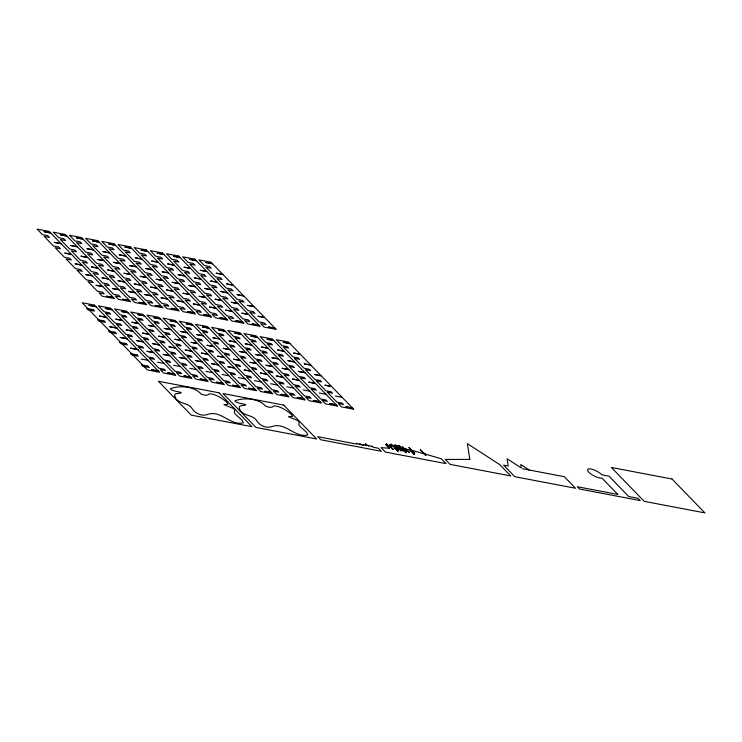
<?xml version="1.0" encoding="UTF-8"?>
<svg xmlns="http://www.w3.org/2000/svg" width="742" height="742" viewBox="0 0 742 742"><rect width="100%" height="100%" fill="white"/><g stroke="black" fill="none" stroke-linecap="round" stroke-linejoin="round"><path stroke-width="1.11" d="M390.375 446.962L386.248 443.716L389.773 447.435L389.587 448.066L385.729 444.532L389.281 448.289L381.026 447.584L385.367 452.063L446.035 463.611L441.388 458.816L424.999 454.002M391.127 446.035L392.537 445.821L390.988 444.041L393.056 445.914L394.271 446.127M395.987 446.665L396.553 446.545L395.041 444.81L398.612 447.222M411.337 450.311L406.18 449.225M399.845 447.343L400.828 447.426L399.085 445.58L402.108 447.871M412.125 450.394L423.756 453.742M522.498 468.731L564.291 476.689L575.514 488.264L514.846 476.716L503.614 465.141L508.196 466.013L507.083 458.76L521.283 467.952L520.754 464.52L529.25 470.02M404.325 448.493L405.8 449.151M617.743 494.432L577.304 486.733L579.521 489.024L640.198 500.581L637.972 498.29L628.724 496.528L609.024 476.188L601.864 474.824A8.691 2.745 27.4 0 0 590.14 468.842A8.691 2.745 27.4 0 0 590.224 473.498A8.691 2.745 27.4 0 0 601.929 478.098L617.798 494.441M425.537 455.059L425.185 454.716L426.214 455.124L424.749 453.946M402.387 448.001L403.769 448.391M397.434 449.893L393.817 446.072L395.866 447.426L394.558 446.257L395.486 446.573M394.558 446.257L393.705 445.478L398.139 449.977L397.647 449.93M424.674 453.909L425.333 454.29L420.167 449.671L425.231 455.013M414.212 452.908L413.86 452.564L414.889 452.972L408.842 447.509L413.906 452.852M414.064 454.206L414.555 454.252L410.233 450.348L413.851 454.169M409.092 452.342L409.575 452.388L405.253 448.483L408.87 452.305M406.264 450.644L406.746 450.7L402.433 446.795L406.05 450.617M405.744 451.47L406.226 451.516L401.904 447.612L405.522 451.433M405.976 452.666L406.468 452.713L402.145 448.808L405.763 452.629M402.887 450.746L402.535 450.403L403.565 450.811L397.517 445.358L402.581 450.7M399.669 448.177L397.749 446.248L399.558 448.159M400.995 450.793L401.487 450.848L397.165 446.944L400.782 450.765M398.176 449.105L398.658 449.16L394.336 445.256L397.962 449.077M397.888 451.127L398.371 451.173L394.058 447.268L397.675 451.09M392.908 449.253L393.399 449.309L389.077 445.404L392.694 449.225M342.006 397.183L331.757 386.628L324.801 385.163L331.6 386.461L321.351 375.906L314.395 374.441L321.184 375.73L310.944 365.175L304.146 363.886L310.777 365.008L300.529 354.453L293.572 352.988L300.371 354.277L290.122 343.722L283.166 342.257L289.955 343.555L288.48 342.034L276.349 339.725L282.099 345.651L287.284 346.635L288.657 348.044L283.472 347.061L293.053 356.939L298.247 357.922L299.61 359.341L294.426 358.349L304.016 368.227L309.201 369.219L310.573 370.629L305.379 369.637L314.97 379.524L320.154 380.507L321.527 381.917L316.342 380.934L325.923 390.811L331.118 391.795L332.481 393.204L327.296 392.221L336.887 402.099L342.071 403.091L343.444 404.501L338.25 403.509L341.543 406.894L353.674 409.213L352.58 408.081L345.781 406.783L352.413 407.915L342.173 397.35L335.375 396.061M325.831 394.104L315.582 383.549L308.626 382.084L315.415 383.382L305.175 372.818L298.21 371.362L305.008 372.651L294.76 362.096L287.803 360.631L294.602 361.929L284.353 351.374L277.397 349.909L284.186 351.198L273.946 340.643L266.981 339.177L273.779 340.476L272.305 338.946L260.164 336.636L265.924 342.563L271.108 343.555L272.481 344.965L267.287 343.982L276.877 353.86L282.062 354.843L283.435 356.253L278.25 355.27L287.831 365.147L293.025 366.14L294.388 367.55L289.204 366.557L298.794 376.435L303.979 377.428L305.352 378.837L300.158 377.854L309.748 387.732L314.933 388.715L316.305 390.125L311.121 389.142L320.702 399.02L325.896 400.012L327.268 401.422L322.074 400.43L325.358 403.815L337.499 406.124L336.404 405.002L329.439 403.537L336.237 404.826L325.988 394.271L319.199 392.982M309.646 391.025L299.406 380.47L292.441 379.004L299.239 380.294L288.99 369.739L282.034 368.282L288.833 369.572L278.584 359.017L271.785 357.718L278.417 358.85L268.177 348.286L261.379 346.996L268.01 348.119L257.762 337.564L250.805 336.098L257.604 337.397L256.12 335.866L243.988 333.557L249.739 339.484L254.933 340.476L256.296 341.886L251.111 340.903L260.702 350.78L265.886 351.764L267.259 353.173L262.065 352.19L271.655 362.068L276.84 363.051L278.213 364.47L273.028 363.478L282.609 373.356L287.803 374.348L289.167 375.758L283.982 374.766L293.572 384.653L298.757 385.636L300.13 387.046L294.936 386.063L304.526 395.94L309.711 396.924L311.083 398.343L305.899 397.35L309.182 400.736L321.314 403.045L320.219 401.923L313.263 400.457L320.052 401.747L309.813 391.192L303.014 389.902M293.47 387.945L283.221 377.39L276.265 375.925L283.064 377.214L272.815 366.659L265.859 365.194L272.648 366.492L262.408 355.937L255.443 354.472L262.241 355.761L251.992 345.206L245.036 343.75L251.835 345.039L241.586 334.484L234.63 333.019L241.419 334.317L239.944 332.787L227.813 330.478L233.563 336.404L238.748 337.397L240.12 338.806L234.936 337.814L244.517 347.701L249.711 348.684L251.074 350.094L245.89 349.111L255.48 358.989L260.665 359.972L262.037 361.391L256.843 360.399L266.434 370.277L271.618 371.269L272.991 372.679L267.806 371.686L277.387 381.564L282.581 382.557L283.945 383.966L278.76 382.983L288.35 392.861L293.535 393.844L294.908 395.254L289.714 394.271L293.007 397.656L305.138 399.966L304.044 398.834L297.088 397.378L303.877 398.667L293.637 388.112L286.839 386.823M277.285 384.866L267.046 374.302L260.247 373.013L266.879 374.135L256.639 363.58L249.841 362.291L256.472 363.413L246.223 352.858L239.267 351.393L246.066 352.682L235.817 342.127L229.018 340.838L235.65 341.96L225.41 331.405L218.445 329.94L225.243 331.229L223.769 329.708L211.628 327.398L217.387 333.325L222.572 334.317L223.945 335.727L218.751 334.735L228.341 344.613L233.526 345.605L234.899 347.015L229.714 346.032L239.295 355.91L244.489 356.893L245.852 358.303L240.668 357.319L250.258 367.197L255.443 368.19L256.815 369.599L251.621 368.607L261.212 378.485L266.397 379.477L267.769 380.887L262.585 379.895L272.166 389.782L277.36 390.765L278.723 392.175L273.538 391.192L276.822 394.577L288.963 396.887L287.868 395.755L280.903 394.299L287.701 395.588L277.452 385.033L270.663 383.735M261.11 381.787L250.87 371.223L244.072 369.933L250.703 371.056L240.454 360.501L233.665 359.202L240.297 360.334L230.048 349.77L223.092 348.313L229.881 349.603L219.641 339.048L212.843 337.758L219.474 338.881L209.225 328.326L202.269 326.86L209.068 328.149L207.584 326.628L195.452 324.319L201.203 330.246L206.397 331.238L207.76 332.648L202.575 331.655L212.166 341.533L217.35 342.526L218.723 343.936L213.529 342.943L223.119 352.83L228.304 353.813L229.677 355.223L224.492 354.24L234.073 364.118L239.267 365.101L240.631 366.52L235.446 365.528L245.036 375.406L250.221 376.398L251.594 377.808L246.4 376.815L255.99 386.703L261.175 387.686L262.547 389.096L257.363 388.112L260.646 391.498L272.778 393.807L271.683 392.676L264.727 391.21L271.516 392.509L261.277 381.954L254.478 380.655M244.934 378.698L234.685 368.143L227.729 366.678L234.528 367.976L224.279 357.421L217.48 356.123L224.112 357.254L213.872 346.69L206.907 345.234L213.705 346.523L203.456 335.968L196.5 334.503L203.299 335.801L193.05 325.246L186.094 323.781L192.883 325.07L191.408 323.549L179.276 321.24L185.027 327.166L190.212 328.149L191.584 329.569L186.4 328.576L195.981 338.454L201.175 339.446L202.538 340.856L197.353 339.864L206.944 349.742L212.129 350.734L213.501 352.144L208.307 351.161L217.898 361.039L223.082 362.022L224.455 363.432L219.27 362.448L228.851 372.326L234.045 373.319L235.409 374.729L230.224 373.736L239.814 383.614L244.999 384.606L246.372 386.016L241.178 385.033L244.47 388.418L256.602 390.728L255.508 389.596L248.542 388.131L255.341 389.429L245.101 378.874L238.303 377.576M228.749 375.619L218.51 365.064L211.553 363.599L218.343 364.897L208.103 354.342L201.305 353.044L207.936 354.166L197.687 343.611L190.898 342.322L197.53 343.444L187.281 332.889L180.325 331.424L187.114 332.722L176.874 322.158L169.909 320.702L176.707 321.991L175.233 320.47L163.092 318.16L168.842 324.087L174.036 325.07L175.409 326.48L170.215 325.497L179.805 335.375L184.99 336.367L186.363 337.777L181.178 336.785L190.759 346.662L195.953 347.655L197.316 349.065L192.132 348.081L201.722 357.959L206.907 358.942L208.279 360.352L203.085 359.369L212.676 369.247L217.86 370.23L219.233 371.649L214.048 370.657L223.63 380.535L228.824 381.527L230.187 382.937L225.002 381.945L228.286 385.339L240.427 387.649L239.323 386.517L232.534 385.219L239.165 386.35L228.916 375.795L222.127 374.497M212.574 372.54L202.334 361.985L195.369 360.519L202.167 361.818L191.918 351.263L185.129 349.964L191.761 351.087L181.512 340.532L174.713 339.242L181.345 340.365L171.105 329.81L164.14 328.344L170.938 329.633L160.689 319.079L153.733 317.622L160.532 318.912L159.048 317.39L146.916 315.081L152.666 321.008L157.861 321.991L159.224 323.401L154.039 322.418L163.63 332.295L168.814 333.279L170.187 334.698L164.993 333.705L174.583 343.583L179.768 344.576L181.141 345.985L175.956 344.993L185.537 354.88L190.731 355.863L192.095 357.273L186.91 356.29L196.5 366.168L201.685 367.151L203.058 368.57L197.864 367.578L207.454 377.455L212.639 378.448L214.011 379.858L208.827 378.865L212.11 382.26L224.242 384.569L223.147 383.438L216.349 382.139L222.98 383.271L212.741 372.707L205.942 371.417M196.398 369.46L186.149 358.905L179.193 357.44L185.982 358.738L175.743 348.174L168.786 346.718L175.576 348.007L165.336 337.452L158.538 336.163L165.169 337.285L154.92 326.73L148.131 325.432L154.763 326.554L144.514 315.999L137.558 314.534L144.347 315.832L142.872 314.311L130.74 311.992L136.491 317.928L141.676 318.912L143.048 320.321L137.854 319.338L147.445 329.216L152.639 330.199L154.002 331.618L148.817 330.626L158.408 340.504L163.592 341.496L164.965 342.906L159.771 341.914L169.362 351.791L174.546 352.784L175.919 354.194L170.734 353.211L180.315 363.088L185.509 364.072L186.873 365.481L181.688 364.498L191.278 374.376L196.463 375.369L197.836 376.778L192.642 375.786L195.934 379.171L208.066 381.481L206.972 380.358L200.006 378.893L206.805 380.182L196.556 369.627L189.766 368.338M180.213 366.381L169.974 355.826L163.017 354.361L169.807 355.659L159.567 345.095L152.602 343.639L159.4 344.928L149.151 334.373L142.362 333.075L148.994 334.206L138.745 323.642L131.788 322.186L138.578 323.475L128.338 312.92L121.373 311.454L128.171 312.753L126.697 311.223L114.556 308.913L120.306 314.84L125.5 315.832L126.873 317.242L121.679 316.259L131.269 326.137L136.454 327.12L137.826 328.53L132.632 327.547L142.223 337.425L147.417 338.417L148.78 339.827L143.596 338.834L153.186 348.712L158.371 349.705L159.743 351.114L154.549 350.122L164.14 360.009L169.324 360.992L170.697 362.402L165.512 361.419L175.093 371.297L180.287 372.28L181.651 373.699L176.466 372.707L179.75 376.092L191.89 378.401L190.787 377.279L183.831 375.814L190.629 377.103L180.38 366.548L173.591 365.259M164.038 363.302L153.798 352.747L146.833 351.281L153.631 352.571L143.382 342.016L136.426 340.55L143.225 341.849L132.976 331.294L126.019 329.828L132.809 331.127L122.569 320.563L115.604 319.106L122.402 320.396L112.153 309.841L105.197 308.375L111.996 309.674L110.512 308.143L98.38 305.834L104.13 311.761L109.324 312.753L110.688 314.163L105.503 313.17L115.084 323.058L120.278 324.041L121.651 325.45L116.457 324.467L126.047 334.345L131.232 335.328L132.605 336.747L127.411 335.755L137.001 345.633L142.195 346.625L143.558 348.035L138.374 347.043L147.964 356.921L153.149 357.913L154.522 359.323L149.327 358.34L158.918 368.217L164.103 369.201L165.475 370.61L160.291 369.627L163.574 373.013L175.706 375.322L174.611 374.2L167.655 372.734L174.444 374.024L164.205 363.469L157.406 362.179M148.344 360.315L141.23 359.091M239.545 409.213C242.977 416.791 253.634 414.203 257.038 421.373C260.563 425.908 266.703 428.728 272.305 426.464C285.308 421.827 295.205 438.327 307.847 434.877L306.585 432.308L299.545 425.973L298.905 424.535L299.082 422.096L298.182 420.714L288.425 416.735L292.543 416.41L291.356 414.407A15.777 4.981 27.4 0 0 289.102 412.506C284.594 409.25 279.521 406.05 273.789 405.902C272.073 408.146 268.567 407.386 265.59 406.143C259.255 398.612 244.572 397.248 235.149 400.726L235.029 401.134C237.403 404.279 254.191 404.316 240.334 405.846A17.233 5.444 27.4 0 0 239.193 407.516L239.592 409.25M175.047 397.109C178.479 404.696 189.127 402.099 192.54 409.269C196.064 413.804 202.204 416.633 207.806 414.37C220.81 409.732 230.706 426.223 243.348 422.782L242.087 420.213L235.047 413.869L234.407 412.441L234.583 410.001L233.684 408.61L223.926 404.64L228.044 404.307L226.857 402.303A15.777 4.981 27.4 0 0 224.603 400.411C220.096 397.155 215.022 393.956 209.29 393.798C207.575 396.052 204.069 395.282 201.091 394.048C194.756 386.508 180.074 385.154 170.641 388.632L170.53 389.04C172.905 392.184 189.683 392.221 175.835 393.752A17.233 5.444 27.4 0 0 174.695 395.421L175.093 397.155M390.83 446.007L390.932 446.981M366.205 444.987L366.919 445.729L363.45 444.606L363.812 445.376L362.847 444.504L363.172 445.265L361.354 444.328L361.669 444.885L360.176 443.911L361.039 444.857L359.267 443.939L359.759 444.625L356.661 443.252L356.679 444.096L317.697 436.667L320.674 439.746L381.342 451.294L378.364 448.224L373.43 447.287L371.807 445.998L372.271 446.73L368.505 445.543L368.793 446.081L365.305 443.762L366.205 444.987M391.034 446.192L391.822 446.656L389.661 444.708L391.006 446.267M469.797 459.391L445.302 459.428L450.125 464.39L510.756 475.937L499.802 464.65L467.386 443.66L469.807 459.391M49.232 231.411L37.1 229.102L42.517 234.685L47.711 235.678L49.408 237.431L44.223 236.438L53.48 245.973L58.664 246.965L60.371 248.718L55.177 247.735L64.433 257.27L69.618 258.253L71.325 260.006L66.14 259.023L75.387 268.558L80.581 269.541L82.279 271.303L77.094 270.311L86.35 279.845L91.535 280.838L93.242 282.591L88.048 281.598L97.304 291.133L102.489 292.125L104.195 293.878L99.011 292.895L102.294 296.281L114.426 298.59L113.331 297.459L106.542 296.169L113.127 297.254L102.925 286.737L95.922 285.234L102.721 286.523L92.518 276.005L85.516 274.503L92.314 275.801L82.102 265.284L75.109 263.781L81.898 265.07L71.696 254.562L64.702 253.059L71.492 254.348L61.289 243.83L54.287 242.328L61.085 243.626L50.873 233.109L43.88 231.606L50.679 232.895L49.232 231.411M65.417 234.491L53.276 232.181L58.701 237.765L63.886 238.757L65.593 240.51L60.399 239.518L69.655 249.052L74.84 250.045L76.547 251.798L71.362 250.815L80.609 260.349L85.803 261.332L87.5 263.095L82.316 262.102L91.572 271.637L96.757 272.629L98.463 274.382L93.269 273.39L102.526 282.925L107.711 283.917L109.417 285.67L104.232 284.687L113.48 294.222L118.674 295.205L120.38 296.958L115.186 295.975L118.47 299.36L130.611 301.669L129.516 300.538L122.718 299.249L129.312 300.334L119.1 289.816L112.311 288.517L118.896 289.603L108.694 279.094L101.895 277.796L108.49 278.881L98.287 268.363L91.285 266.86L98.083 268.159L87.871 257.641L80.878 256.138L87.677 257.428L77.465 246.91L70.471 245.407L77.261 246.706L67.058 236.188L60.056 234.685L66.854 235.975L65.417 234.491M81.592 237.57L69.46 235.26L74.877 240.844L80.062 241.836L81.768 243.589L76.584 242.606L85.831 252.141L91.025 253.124L92.722 254.877L87.537 253.894L96.794 263.429L101.979 264.412L103.685 266.174L98.491 265.182L107.748 274.716L112.932 275.709L114.639 277.462L109.454 276.469L118.701 286.004L123.895 286.996L125.593 288.749L120.408 287.766L129.665 297.301L134.849 298.284L136.556 300.046L131.362 299.054L134.654 302.439L146.786 304.749L145.692 303.626L138.893 302.328L145.488 303.413L135.285 292.895L128.283 291.393L135.081 292.691L124.869 282.173L117.876 280.671L124.665 281.96L114.463 271.442L107.469 269.94L114.259 271.238L104.056 260.72L97.258 259.422L103.852 260.507L93.64 249.989L86.851 248.7L93.446 249.785L83.234 239.267L76.24 237.765L83.03 239.054L81.592 237.57M97.768 240.649L85.636 238.34L91.053 243.923L96.247 244.916L97.944 246.669L92.759 245.685L102.016 255.22L107.2 256.203L108.907 257.956L103.713 256.973L112.969 266.508L118.154 267.491L119.861 269.253L114.676 268.261L123.923 277.796L129.117 278.788L130.815 280.541L125.63 279.558L134.886 289.092L140.071 290.076L141.778 291.829L136.584 290.845L145.84 300.38L151.025 301.363L152.731 303.126L147.547 302.133L150.83 305.518L162.962 307.828L161.867 306.706L155.078 305.407L161.663 306.492L151.461 295.975L144.458 294.472L151.257 295.77L141.054 285.253L134.256 283.954L140.85 285.039L130.638 274.521L123.849 273.232L130.444 274.317L120.232 263.8L113.238 262.297L120.028 263.586L109.825 253.068L102.823 251.566L109.621 252.864L99.409 242.346L92.416 240.844L99.215 242.142L97.768 240.649M113.953 243.738L101.812 241.419L107.238 247.003L112.422 247.995L114.129 249.748L108.935 248.765L118.191 258.299L123.376 259.283L125.083 261.045L119.898 260.052L129.145 269.587L134.339 270.58L136.036 272.333L130.852 271.34L140.108 280.875L145.293 281.867L146.999 283.62L141.805 282.637L151.062 292.172L156.247 293.155L157.953 294.908L152.769 293.925L162.016 303.459L167.21 304.443L168.916 306.205L163.722 305.212L167.006 308.598L179.147 310.917L178.052 309.785L171.05 308.282L177.848 309.572L167.636 299.054L160.847 297.765L167.432 298.85L157.23 288.332L150.431 287.033L157.026 288.119L146.823 277.601L140.025 276.312L146.619 277.397L136.407 266.879L129.618 265.59L136.213 266.675L126.001 256.157L119.212 254.858L125.797 255.944L115.594 245.426L108.592 243.923L115.39 245.222L113.953 243.738M130.128 246.817L117.997 244.508L123.413 250.091L128.598 251.074L130.304 252.827L125.12 251.844L134.367 261.379L139.561 262.362L141.258 264.124L136.074 263.132L145.33 272.666L150.515 273.659L152.221 275.412L147.027 274.419L156.284 283.954L161.468 284.947L163.175 286.7L157.99 285.716L167.238 295.251L172.432 296.234L174.138 297.996L168.944 297.004L178.201 306.539L183.385 307.531L185.092 309.284L179.898 308.292L183.191 311.686L195.322 313.996L194.228 312.864L187.429 311.566L194.024 312.651L183.821 302.133L176.819 300.631L183.617 301.929L173.405 291.411L166.412 289.909L173.201 291.207L162.999 280.689L156.005 279.187L162.795 280.476L152.592 269.958L145.59 268.456L152.388 269.754L142.176 259.236L135.183 257.734L141.982 259.023L131.77 248.505L124.777 247.003L131.566 248.301L130.128 246.817M146.304 249.896L134.172 247.587L139.589 253.17L144.783 254.154L146.48 255.916L141.295 254.923L150.552 264.458L155.737 265.45L157.443 267.203L152.249 266.211L161.506 275.746L166.69 276.738L168.397 278.491L163.212 277.508L172.459 287.043L177.653 288.026L179.36 289.779L174.166 288.796L183.422 298.33L188.607 299.314L190.314 301.076L185.12 300.083L194.376 309.618L199.57 310.61L201.267 312.363L196.083 311.371L199.366 314.766L211.498 317.075L210.403 315.944L203.41 314.441L210.199 315.73L199.997 305.222L193.198 303.923L199.793 305.008L189.59 294.491L182.792 293.201L189.386 294.286L179.174 283.769L172.181 282.266L178.98 283.555L168.768 273.037L161.969 271.748L168.564 272.833L158.361 262.316L151.563 261.017L158.157 262.102L147.955 251.584L140.952 250.082L147.751 251.38L146.304 249.896M162.489 252.976L150.348 250.666L155.774 256.25L160.958 257.233L162.665 258.995L157.471 258.003L166.727 267.537L171.912 268.53L173.619 270.283L168.434 269.29L177.681 278.825L182.875 279.817L184.582 281.57L179.388 280.587L188.644 290.122L193.829 291.105L195.536 292.867L190.342 291.875L199.598 301.41L204.792 302.402L206.489 304.155L201.305 303.163L210.552 312.697L215.746 313.69L217.452 315.443L212.258 314.46L215.542 317.845L227.683 320.154L226.588 319.023L219.79 317.734L226.384 318.819L216.172 308.301L209.383 307.002L215.968 308.088L205.766 297.57L198.967 296.281L205.562 297.366L195.359 286.848L188.561 285.549L195.155 286.635L184.944 276.117L177.95 274.614L184.749 275.913L174.537 265.395L167.544 263.892L174.333 265.182L164.13 254.673L157.128 253.17L163.926 254.46L162.489 252.976M178.664 256.055L166.533 253.745L171.949 259.329L177.134 260.312L178.841 262.074L173.656 261.082L182.903 270.617L188.097 271.609L189.794 273.362L184.61 272.379L193.866 281.914L199.051 282.897L200.757 284.65L195.563 283.667L204.82 293.201L210.014 294.184L211.711 295.947L206.526 294.954L215.774 304.489L220.968 305.481L222.674 307.234L217.48 306.242L226.737 315.777L231.921 316.769L233.628 318.522L228.434 317.539L231.727 320.924L243.858 323.234L242.764 322.102L235.761 320.6L242.56 321.898L232.357 311.38L225.559 310.082L232.153 311.167L221.941 300.649L214.948 299.147L221.747 300.445L211.535 289.927L204.542 288.425L211.331 289.714L201.128 279.205L194.33 277.907L200.924 278.992L190.722 268.474L183.923 267.185L190.518 268.27L180.306 257.752L173.313 256.25L180.102 257.539L178.664 256.055M194.84 259.134L182.708 256.825L188.125 262.408L193.319 263.401L195.016 265.154L189.831 264.161L199.088 273.696L204.273 274.688L205.979 276.441L200.785 275.458L210.042 284.993L215.226 285.976L216.933 287.729L211.748 286.746L220.995 296.281L226.189 297.264L227.896 299.026L222.702 298.034L231.958 307.568L237.143 308.561L238.85 310.314L233.656 309.331L242.912 318.865L248.106 319.848L249.804 321.601L244.619 320.618L247.902 324.004L260.034 326.313L258.939 325.182L252.15 323.892L258.735 324.977L248.533 314.46L241.734 313.161L248.329 314.246L238.126 303.738L231.124 302.226L237.922 303.524L227.711 293.007L220.717 291.504L227.516 292.802L217.304 282.285L210.515 280.986L217.1 282.071L206.897 271.553L200.099 270.264L206.693 271.349L196.491 260.832L189.488 259.329L196.287 260.618L194.84 259.134M211.025 262.214L198.884 259.904L204.31 265.488L209.494 266.48L211.201 268.233L206.007 267.241L215.263 276.775L220.448 277.768L222.155 279.521L216.97 278.538L226.217 288.072L231.411 289.055L233.118 290.818L227.924 289.825L237.18 299.36L242.365 300.352L244.072 302.105L238.878 301.113L248.134 310.648L253.328 311.64L255.025 313.393L249.841 312.41L259.088 321.945L264.282 322.928L265.988 324.681L260.794 323.697L264.087 327.083L276.219 329.392L275.124 328.261L268.326 326.972L274.92 328.057L264.708 317.539L257.919 316.25L264.504 317.335L254.302 306.817L247.309 305.314L254.098 306.604L243.895 296.086L236.893 294.583L243.691 295.882L233.48 285.364L226.486 283.861L233.285 285.151L223.073 274.633L216.08 273.13L222.869 274.429L212.666 263.911L205.664 262.408L212.462 263.698L211.025 262.214M94.336 305.064L82.204 302.755L147.398 369.933L159.53 372.243L94.336 305.064M96.302 306.678L89.021 305.296L96.302 306.678M93.14 309.674L86.675 308.44L88.038 309.85L94.512 311.083L93.14 309.674M106.709 317.409L99.428 316.018L106.709 317.409M104.103 320.961L97.629 319.728L99.001 321.138L105.466 322.371L104.103 320.961M117.115 328.131L109.835 326.749L117.115 328.131M115.056 332.249L108.582 331.015L109.955 332.435L116.429 333.659L115.056 332.249M127.522 338.862L120.25 337.471L127.522 338.862M126.01 343.546L119.545 342.312L120.909 343.722L127.383 344.956L126.01 343.546M137.938 349.584L130.657 348.202L137.938 349.584M136.973 354.834L130.499 353.6L131.872 355.01L138.337 356.243L136.973 354.834M147.927 366.121L141.453 364.888L142.826 366.307L149.3 367.531L147.927 366.121M158.751 371.037L151.47 369.655L158.751 371.037M283.741 405.095L223.064 393.548L255.934 427.42L316.611 438.967L283.741 405.095M672.029 479.026L611.362 467.479L644.232 501.351L704.9 512.898L672.029 479.026M219.048 392.806L158.38 381.258L191.25 415.13L251.918 426.678L219.048 392.806"/></g></svg>
